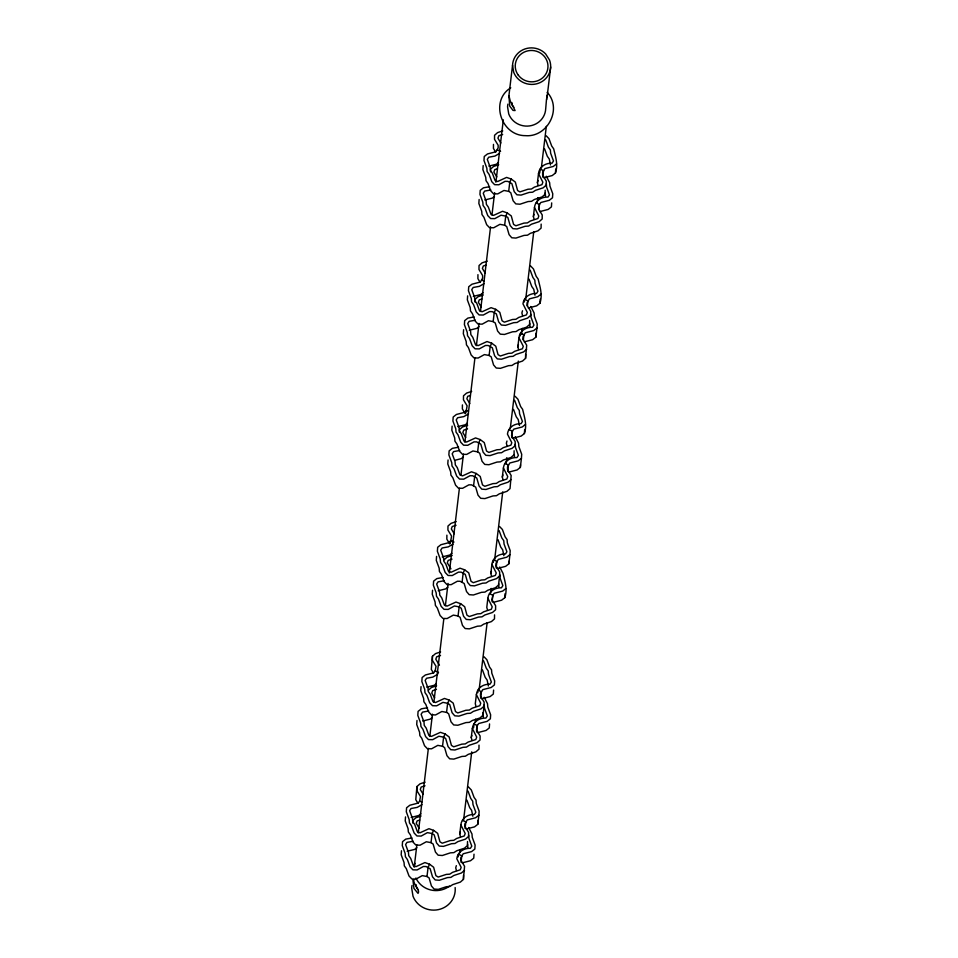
<?xml version="1.0" encoding="UTF-8"?>
<svg xmlns="http://www.w3.org/2000/svg" width="958" height="958" viewBox="0 0 958 958"><rect width="100%" height="100%" fill="white"/><g stroke="black" fill="none" stroke-linecap="round" stroke-linejoin="round"><path stroke-width="1.44" d="M412.838 823.114L412.874 820.431L415.952 817.737L421.053 816.048M425.089 782.183L419.987 783.86L416.91 786.566L416.85 790.578L420.502 796.577L419.628 801.092L418.215 803.067L409.82 805.247L406.587 807.786L406.312 811.785L409.174 819.557L409.449 822.874L411.413 825.64L414.131 832.993L416.969 835.975L421.173 836.071L427.4 832.634L432.118 833.52L434.202 834.897L436.549 842.956L439.231 846.082L443.422 846.381L451.493 843.723L454.966 843.495L457.828 841.639L465.48 839.124L468.558 836.418L468.606 832.406L464.965 826.407L464.977 823.784L467.253 819.916L475.647 817.737L478.868 815.21L479.144 811.198L476.282 803.427L476.018 800.11L474.042 797.343L471.336 789.991L468.486 787.009M440.62 651.931L435.519 653.607L432.441 656.302L432.393 660.325L436.034 666.325L435.16 670.84L433.746 672.815L425.352 674.983L422.119 677.522L421.855 681.533L424.705 689.293L424.981 692.622L426.945 695.376L429.663 702.741L432.513 705.711L436.704 705.807L442.931 702.382L447.649 703.268L449.733 704.633L452.08 712.704L454.763 715.818L458.954 716.129L467.025 713.47L470.498 713.243L473.36 711.387L481.012 708.86L484.089 706.166L484.137 702.142L480.497 696.143L480.509 693.532L482.784 689.652L491.179 687.485L494.4 684.946L494.675 680.934L491.813 673.175L491.55 669.846L489.574 667.091L486.868 659.727L484.018 656.757M446.883 535.163L446.835 539.186L449.745 543.976M459.433 432.333L459.469 429.651L462.546 426.957L467.648 425.28M462.415 404.911L462.367 408.922L465.277 413.724M401.462 850.764L401.186 854.775L404.048 862.535L404.324 865.864L406.288 868.619L409.006 875.983L411.844 878.965L416.047 879.049L422.274 875.624L426.993 876.51L429.076 877.875L431.423 885.946L434.106 889.06L438.297 889.371L446.368 886.713L449.829 886.485L452.703 884.629L460.355 882.102L463.433 879.408L463.48 875.396M463.433 879.408L464.57 866.271L460.93 860.272L460.942 857.65L463.205 853.782L471.611 851.602L474.833 849.075L475.108 845.064L472.246 837.304L471.983 833.975L468.654 827.532M467.516 841.519L467.468 845.543L464.391 848.237L456.738 850.764L453.876 852.62L450.404 852.848L442.333 855.506L438.141 855.195L435.459 852.081L433.112 844.01L431.028 842.645L426.31 841.759L420.083 845.184L415.892 845.088L413.042 842.118L410.335 834.753L408.359 831.999L408.084 828.67L405.234 820.91L405.509 816.899M474.964 302.069L475 299.399L478.078 296.693L483.179 295.016M477.946 274.647L477.898 278.658L480.09 282.263M479.012 745.132L478.964 749.156L475.886 751.85L468.234 754.365L465.372 756.221L461.9 756.449L453.829 759.107L449.637 758.808L446.955 755.682L444.608 747.623L442.524 746.246L437.806 745.36L431.579 748.797L427.388 748.701L424.538 745.719L421.819 738.367L419.855 735.6L419.58 732.283L416.718 724.511L416.993 720.512M421.041 686.635L420.766 690.646L423.628 698.418L423.891 701.735L425.867 704.501L428.573 711.854L431.423 714.836L435.615 714.931L441.842 711.495L446.56 712.381L448.643 713.758L451.002 721.817L453.673 724.943L457.864 725.242L465.935 722.583L469.408 722.356L472.27 720.5L479.922 717.985L483 715.279L483.036 712.608M490.496 171.817L490.532 169.135L493.609 166.441L498.711 164.764M493.478 144.383L493.43 148.406L495.621 152.011M494.544 614.868L494.496 618.892L491.418 621.586L483.766 624.113L480.904 625.969L477.431 626.197L469.36 628.855L465.169 628.544L462.486 625.43L460.139 617.359L458.056 615.994L453.338 615.108L447.111 618.533L442.919 618.437L440.069 615.467L437.351 608.102L435.387 605.348L435.112 602.019L432.262 594.259L432.537 590.248M436.573 556.382L436.297 560.394L439.159 568.154L439.423 571.483L441.399 574.237L444.105 581.602L446.955 584.572L451.146 584.667L457.373 581.243L460.103 581.278L464.175 583.494L466.534 591.565L469.204 594.678L473.396 594.99L481.479 592.319L484.94 592.104L487.802 590.236L495.454 587.721L498.531 585.027L499.621 575.902L499.669 571.89L496.028 565.891L496.04 563.268L498.316 559.4L506.71 557.221L509.931 554.682L510.207 550.682L507.357 542.911L507.081 539.594L505.106 536.827L502.399 529.475L499.549 526.493M448.069 459.996L447.793 463.995L450.643 471.767L450.919 475.084L452.894 477.85L455.601 485.203L458.451 488.185L462.642 488.281L468.869 484.844L471.599 484.88L475.671 487.107L478.018 495.166L480.7 498.292L484.892 498.591L492.963 495.933L496.436 495.705L499.298 493.849L506.95 491.334L510.027 488.628L511.165 475.503L507.524 469.492L507.536 466.881L509.812 463.001L518.206 460.834L521.427 458.295L521.703 454.284L518.841 446.524L518.577 443.207L515.248 436.764M514.123 450.751L514.063 454.763L510.985 457.469L503.333 459.984L500.471 461.84L497.01 462.067L488.927 464.726L484.748 464.426L482.066 461.301L479.707 453.23L477.623 451.865L472.905 450.979L466.678 454.403L462.486 454.32L459.636 451.338L456.93 443.985L454.954 441.219L454.691 437.902L451.829 430.13L452.104 426.118M463.6 329.732L463.325 333.743L466.187 341.503L466.45 344.832L468.426 347.586L471.132 354.951L473.982 357.921L478.174 358.017L484.401 354.592L489.119 355.478L491.203 356.843L493.55 364.914L496.232 368.028L500.423 368.339L508.494 365.681L511.967 365.453L514.829 363.597L522.481 361.07L525.559 358.376L525.607 354.352M525.559 358.376L526.696 345.239L523.056 339.24L523.068 336.617L525.343 332.749L533.738 330.57L536.959 328.043L537.234 324.032L534.372 316.26L534.109 312.943L530.78 306.5M529.654 320.487L529.594 324.511L526.517 327.205L518.865 329.72L516.003 331.588L512.542 331.803L504.459 334.462L500.28 334.162L497.597 331.049L495.238 322.978L493.154 321.613L488.436 320.726L482.209 324.151L478.018 324.055L475.168 321.074L472.462 313.721L470.486 310.955L470.222 307.638L467.36 299.878L467.636 295.866M541.15 224.1L541.09 228.112L538.013 230.818L530.361 233.333L527.499 235.189L524.026 235.417L515.955 238.075L511.764 237.776L509.093 234.65L506.734 226.591L504.65 225.214L499.932 224.328L493.705 227.764L489.514 227.669L486.664 224.687L483.958 217.334L481.982 214.568L481.718 211.251L478.856 203.479L479.132 199.48M545.186 190.235L545.126 194.246L542.048 196.941L534.396 199.468L531.534 201.324L528.074 201.551L519.99 204.21L515.811 203.898L513.129 200.785L510.77 192.714L508.686 191.349L503.968 190.462L497.741 193.887L493.55 193.803L490.7 190.822L487.993 183.469L486.017 180.703L485.754 177.374L482.892 169.614L483.167 165.602M474.018 854.189L473.743 858.188L470.522 860.727L462.127 862.895M466.163 829.029L474.557 826.862L477.779 824.323L478.054 820.311M489.55 723.925L489.275 727.936L486.053 730.463L477.659 732.642M493.598 690.059L493.322 694.059L490.089 696.598L481.694 698.777M493.19 602.378L501.585 600.211L504.806 597.672L505.082 593.661M504.806 597.672C507.704 589.194 504.89 581.518 503.046 573.459L499.717 567.016M497.226 568.513L505.62 566.346L508.854 563.807L509.033 561.137M508.722 472.126L517.116 469.947L520.338 467.42L520.529 464.738M512.758 438.249L521.152 436.082L524.385 433.543L524.661 429.543M524.385 433.543C527.271 425.065 524.469 417.401 522.613 409.329L520.649 406.575L517.931 399.211L515.081 396.241M524.254 341.862L532.648 339.695L535.881 337.156L536.145 333.144M528.289 307.997L536.684 305.83L539.917 303.291L540.192 299.279M539.917 303.291C542.803 294.801 540.001 287.137 538.145 279.077L536.181 276.311L533.462 268.959L530.612 265.977M551.688 202.892L551.413 206.892L548.18 209.431L539.785 211.61M543.821 177.733L552.215 175.565L555.448 173.027L555.724 169.027M555.448 173.027C558.334 164.548 555.532 156.873 553.676 148.813L551.712 146.059L548.994 138.694L546.156 135.725M416.91 786.566L415.772 799.702L417.951 803.295M432.441 656.302L431.304 669.438L433.483 673.043M450.38 543.186L451.565 536.061L447.925 530.061L447.973 526.05L451.05 523.343L456.152 521.667M465.911 412.922L467.097 405.809L463.456 399.809L463.504 395.786L466.582 393.091L471.683 391.415M414.203 867.218L416.862 844.92M418.275 833.041L428.37 748.342M429.795 736.451L432.453 714.165M433.866 702.286L443.794 619.072M445.386 605.696L448.045 583.41M449.278 573.016L459.385 488.317M460.978 474.94L463.456 454.14M464.87 442.249L474.976 357.562M476.389 345.67L479.048 323.385M480.461 311.494L490.568 226.806M491.981 214.915L494.639 192.63M495.885 182.224L503.321 119.822M508.926 95.632L509.692 106.051L513.009 110.398L515.117 110.565L510.279 101.105L508.926 95.632L512.542 65.264A19.088 18.262 6.8 0 1 524.996 48.942A19.088 18.262 6.8 0 1 545.605 53.876L549.497 59.995A19.088 18.262 6.8 0 1 538.228 83.358A19.088 18.262 6.8 0 1 513.716 72.317L512.542 65.264M426.993 876.51L428.082 867.397L429.591 864.224L433.627 867.253L435.902 875.672L438.201 877.061L446.284 874.403L449.745 874.175L452.607 872.319L460.259 869.804L461.157 867.361L456.798 858.751C457.625 851.901 463.708 848.105 470.366 848.345L471.791 846.154L468.929 838.394L468.666 835.065M431.028 842.645L432.118 833.52L433.627 830.358L437.674 833.376L439.95 841.807L442.249 843.196L450.32 840.537L453.793 840.31L456.655 838.454L464.307 835.939L465.193 833.496L460.846 824.886C461.66 818.036 467.755 814.24 474.414 814.48L475.839 812.288L472.977 804.528L472.701 801.199L470.737 798.433L468.019 791.08M442.524 746.246L443.614 737.133L445.123 733.972L449.158 736.989L451.434 745.42L453.733 746.809L461.816 744.15L465.277 743.923L468.139 742.067L475.791 739.54L476.689 737.109L472.342 728.487C473.156 721.637 479.239 717.841 485.898 718.093L487.323 715.901L484.461 708.13L484.197 704.813M446.56 712.381L447.649 703.268L449.158 700.094L453.206 703.124L455.481 711.555L457.78 712.944L465.851 710.273L469.324 710.058L472.186 708.19L479.838 705.675L480.724 703.232L476.377 694.622C477.192 687.772 483.287 683.976 489.945 684.216L491.37 682.036L488.508 674.264L488.233 670.947L486.269 668.181L483.55 660.828M458.056 615.994L459.145 606.869L460.654 603.708L464.69 606.725L466.965 615.156L469.276 616.545L477.347 613.886L480.808 613.659L483.67 611.803L491.322 609.288L492.22 606.845L487.873 598.235C488.688 591.385 494.771 587.589 501.441 587.829L502.854 585.637L500.004 577.878L499.729 574.549M462.091 582.129L463.181 573.004L464.69 569.842L468.737 572.86L471.013 581.29L473.312 582.68L481.383 580.021L484.856 579.794L487.718 577.937L495.37 575.423L496.256 572.98L491.909 564.358C492.723 557.52 498.819 553.724 505.477 553.964L506.902 551.772L504.04 544L503.764 540.683L501.8 537.917L499.082 530.564M473.587 485.73L474.677 476.617L476.186 473.456L480.233 476.473L482.497 484.904L484.808 486.293L492.879 483.634L496.34 483.407L499.214 481.551L506.866 479.024L507.752 476.593L503.405 467.971C504.219 461.121 510.315 457.325 516.973 457.565L518.386 455.385L515.536 447.614L515.26 444.296M477.623 451.865L478.713 442.752L480.221 439.578L484.269 442.608L486.544 451.038L488.843 452.416L496.915 449.757L500.387 449.541L503.249 447.673L510.901 445.159L511.788 442.716L507.441 434.106C508.255 427.256 514.35 423.46 521.008 423.699L522.433 421.508L519.571 413.748L519.296 410.431L517.332 407.665L514.614 400.3M489.119 355.478L490.209 346.353L491.717 343.192L495.765 346.209L498.04 354.64L500.339 356.029L508.411 353.37L511.883 353.143L514.745 351.287L522.397 348.772L523.284 346.329L518.937 337.719C519.751 330.869 525.846 327.073 532.504 327.313L533.929 325.121L531.067 317.361L530.792 314.032M493.154 321.613L494.244 312.488L495.753 309.326L499.801 312.344L502.076 320.774L504.375 322.163L512.446 319.505L515.919 319.277L518.781 317.421L526.433 314.895L527.319 312.464L522.972 303.842C523.786 296.992 529.882 293.208 536.54 293.447L537.965 291.256L535.103 283.484L534.827 280.167L532.864 277.401L530.157 270.048M504.65 225.214L505.74 216.101L507.249 212.927L511.297 215.957L513.572 224.388L515.871 225.777L523.942 223.106L527.415 222.891L530.277 221.035L537.929 218.508L538.815 216.077L534.468 207.455C535.283 200.605 541.378 196.809 548.036 197.049L549.461 194.869L546.599 187.097L546.323 183.78M508.686 191.349L509.776 182.236L511.285 179.062L515.332 182.092L517.607 190.522L519.907 191.899L527.99 189.241L531.451 189.025L534.313 187.157L541.965 184.643L542.851 182.2L538.504 173.59C539.318 166.74 545.413 162.944 552.071 163.183L553.496 160.992L550.634 153.232L550.359 149.903L548.395 147.149L545.689 139.784M546.539 98.866L545.701 108.733A19.088 18.262 6.8 0 1 529.63 125.917A19.088 18.262 6.8 0 1 508.746 113.99L507.572 106.937A19.088 18.262 6.8 0 1 507.92 104.111M546.838 99.189L550.67 67.048M460.463 836.609L459.756 833.999L460.846 824.886M471.959 740.223L471.252 737.612L472.342 728.487M476.377 694.622L475.288 703.735L475.994 706.357M487.873 598.235L486.784 607.348L487.49 609.959M491.526 576.093L490.819 573.483L491.909 564.358M503.022 479.707L502.315 477.096L503.405 467.971M518.553 349.442L517.847 346.832L518.937 337.719M534.085 219.19L533.378 216.568L534.468 207.455M538.121 185.325L537.414 182.703L538.504 173.59M458.175 856.883L458.487 854.285L461.804 855.757L461.026 862.272M473.551 727.924L474.018 724.02L477.335 725.505L476.557 732.008M477.743 692.754L478.054 690.155L481.371 691.628L480.593 698.143M493.274 562.502L493.586 559.891L496.903 561.376L496.124 567.89M520.302 335.851L520.613 333.24L523.93 334.725L523.308 339.934M524.337 301.986L524.649 299.375L527.966 300.86L527.355 306.069M539.713 173.027L540.18 169.123L543.497 170.596L542.731 177.11M459.684 852.907L460.032 849.938M463.576 820.216L471.731 751.874M475.276 722.152L475.623 719.183M479.168 689.461L487.143 622.604M490.688 592.882L491.214 588.428M494.591 560.191L502.734 491.849M506.099 463.612L506.806 457.673M510.351 427.951L518.326 361.082M521.511 334.342L522.23 328.402M525.774 298.68L533.738 231.812M537.282 202.102L537.821 197.647M541.366 167.925L546.323 126.324M465.061 828.407L465.839 821.892L462.522 820.407M492.089 601.756L492.867 595.241L494.268 593.265L502.675 591.086L505.896 588.559M507.62 471.492L508.399 464.977L505.082 463.504M511.656 437.626L512.434 431.112L513.847 429.136L522.242 426.969L525.463 424.43M538.839 209.67L539.462 204.461L540.875 202.485L549.269 200.318L552.491 197.779L552.766 193.767L549.916 186.008L549.641 182.679L546.311 176.248M483 715.279L484.089 706.166M477.779 824.323L478.868 815.21M508.854 563.807L509.931 554.682M520.338 467.42L521.427 458.295M535.881 337.156L536.959 328.043M537.414 182.703L538.037 180.511M533.378 216.568L533.989 214.376M522.505 310.763L521.882 312.967L522.589 315.577M517.847 346.832L518.458 344.629M506.974 441.027L506.351 443.219L507.057 445.841M502.315 477.096L502.926 474.893M490.819 573.483L491.442 571.279M471.252 737.612L471.863 735.409M459.756 833.999L460.367 831.795M456.331 865.661L455.721 867.864L456.427 870.475M556.538 163.914L553.305 166.453L544.91 168.62L542.635 172.488L542.623 175.11L546.276 181.11L546.216 185.133L543.138 187.828L535.486 190.343L532.624 192.211L529.163 192.426L521.08 195.097L516.889 194.785L514.218 191.672L511.859 183.601L507.788 181.385L505.058 181.349L498.831 184.774L494.639 184.678L491.789 181.709L489.083 174.344L487.107 171.578L486.844 168.261L483.982 160.501L484.257 156.489L487.478 153.951L495.873 151.783L498.148 147.903L498.16 145.293L494.52 139.293L494.567 135.27L497.645 132.575L502.746 130.887M541.007 294.166L537.773 296.705L529.379 298.884L527.104 302.752L527.092 305.374L530.732 311.374L530.684 315.386L527.607 318.092L519.954 320.607L517.092 322.463L513.62 322.69L505.549 325.349L501.357 325.049L498.687 321.924L496.328 313.853L492.256 311.637L489.526 311.601L483.299 315.038L479.108 314.942L476.258 311.961L473.551 304.608L471.576 301.842L471.312 298.525L468.45 290.753L468.725 286.741L471.947 284.215L480.341 282.035L482.616 278.167L482.628 275.545L478.988 269.545L479.036 265.534L482.114 262.827L487.215 261.151M526.649 349.251L523.571 351.957L515.919 354.472L513.057 356.328L509.584 356.556L501.513 359.214L497.322 358.915L494.639 355.789L492.292 347.73L488.221 345.503L485.49 345.467L479.263 348.904L475.06 348.808L472.222 345.826L469.504 338.473L467.54 335.707L467.264 332.39L464.402 324.618L464.678 320.619L467.911 318.08L474.102 316.954M511.117 479.515L508.039 482.209L500.387 484.736L497.513 486.592L494.053 486.82L485.981 489.478L481.79 489.167L479.108 486.053L476.761 477.982L472.689 475.767L469.959 475.731L463.732 479.156L459.529 479.06L456.691 476.09L453.972 468.725L452.008 465.971L451.733 462.642L448.871 454.882L449.146 450.871L452.38 448.332L458.571 447.206M443.937 559.915L447.015 557.221L452.116 555.532M499.621 575.902L496.543 578.608L488.891 581.123L486.029 582.979L482.557 583.206L474.485 585.865L470.294 585.566L467.612 582.44L465.265 574.381L461.193 572.154L458.463 572.118L452.236 575.554L448.045 575.459L445.195 572.477L442.488 565.124L440.512 562.358L440.237 559.041L437.387 551.269L437.662 547.269L440.884 544.731L449.278 542.551L450.691 540.575L454.008 542.06M428.406 690.167L431.483 687.473L436.585 685.796M464.522 870.295L461.433 872.989L453.781 875.504L450.919 877.372L447.458 877.588L439.375 880.246L435.195 879.947L432.513 876.833L430.154 868.762L426.094 866.547L423.364 866.499L417.125 869.936L412.934 869.84L410.084 866.858L407.378 859.506L405.414 856.739L405.138 853.422L402.276 845.651L402.552 841.651L405.785 839.112L411.976 837.987M499.597 153.376L494.879 156.094L488.712 157.22L487.299 159.399L490.149 167.171L490.424 170.488L492.388 173.254L495.106 180.607L497.657 181.493L506.602 177.41L511.285 179.062M498.507 162.501L496.4 164.237L488.855 166.105M494.472 196.366L492.364 198.102L484.82 199.971M484.065 283.64L479.347 286.358L473.18 287.472L471.755 289.663L474.617 297.423L474.893 300.752L476.856 303.518L479.575 310.871L482.125 311.745L491.071 307.674L495.753 309.326M482.976 292.753L480.868 294.501L473.324 296.369M478.94 326.618L476.833 328.366L469.288 330.235M468.534 413.892L463.816 416.61L457.649 417.736L456.224 419.915L459.086 427.687L459.361 431.004L461.325 433.77L464.043 441.123L466.594 442.009L475.539 437.926L480.221 439.578M467.444 423.017L465.337 424.753L457.792 426.621M463.409 456.882L461.301 458.631L454.99 460.271M453.002 544.156L448.272 546.874L442.117 547.988L440.692 550.179L443.554 557.951L443.829 561.268L445.793 564.034L448.512 571.387L451.062 572.261L460.008 568.19L464.69 569.842M451.913 553.269L449.805 555.017L442.261 556.885M447.865 587.134L445.769 588.883L438.225 590.751M436.381 683.533L434.273 685.269L426.729 687.137M432.333 717.398L430.238 719.147L422.694 721.015M421.927 804.672L417.209 807.39L411.054 808.504L409.629 810.696L412.491 818.467L412.766 821.784L414.73 824.551L417.437 831.903L419.999 832.789L428.945 828.706L433.627 830.358M420.849 813.785L418.742 815.533L411.198 817.402M416.802 847.662L414.706 849.399L407.162 851.267M510.77 87.813C489.634 100.65 501.118 135.797 525.367 135.653C547.461 137.605 562.562 108.781 547.186 92.327M502.651 134.503L498.819 135.761L497.932 138.192L500.842 142.993M497.334 168.788L494.783 169.626L493.897 172.069L496.807 176.871M485.838 265.174L483.287 266.013L482.401 268.456L485.311 273.258M481.802 299.04L479.251 299.89L478.365 302.321L481.275 307.123M470.306 395.438L467.755 396.277L466.869 398.72L469.779 403.51M467.552 428.885L463.72 430.142L462.834 432.585L465.744 437.387M456.056 525.271L452.224 526.529L451.338 528.972L454.248 533.774M452.02 559.137L448.188 560.406L447.29 562.837L450.943 568.836M440.524 655.535L436.692 656.793L435.806 659.236L439.447 665.235M436.477 689.401L432.657 690.658L431.759 693.101L434.681 697.903M424.993 785.788L421.161 787.057L420.275 789.488L423.185 794.29M419.676 820.084L417.125 820.922L416.227 823.353L419.149 828.155M489.634 186.69L483.443 187.816L480.221 190.355L479.946 194.366L482.796 202.126L483.071 205.455L485.035 208.209L487.754 215.574L490.604 218.544L494.795 218.64L501.022 215.215L505.74 216.101L507.824 217.466L510.171 225.537L512.853 228.651L517.045 228.962L525.116 226.304L528.588 226.076L531.451 224.22L539.103 221.693L542.18 218.999L542.228 214.975L538.588 208.976L539.462 204.461L536.145 202.988M490.831 189.959L484.676 191.085L483.251 193.276L486.113 201.036L486.389 204.365L488.352 207.12L491.059 214.484L493.621 215.358L502.567 211.275L507.249 212.927M475.3 320.223L469.145 321.337L467.72 323.529L470.582 331.3L470.857 334.617L472.821 337.384L475.527 344.736L478.09 345.622L487.035 341.539L491.717 343.192M459.768 450.476L453.613 451.601L452.188 453.793L455.05 461.552L455.325 464.881L457.289 467.636L459.996 475L462.558 475.875L471.504 471.791L476.186 473.456M443.039 577.47L436.848 578.596L433.615 581.135L433.339 585.134L436.201 592.906L436.477 596.223L438.441 598.99L441.159 606.342L443.997 609.324L448.2 609.42L454.427 605.983L459.145 606.869L461.229 608.246L463.576 616.305L466.259 619.431L470.45 619.73L478.521 617.072L481.982 616.844L484.844 614.988L492.496 612.473L495.585 609.779L495.633 605.755L491.993 599.756L492.867 595.241L489.55 593.756M444.237 580.74L438.081 581.853L436.656 584.045L439.518 591.816L439.782 595.134L441.758 597.9L444.464 605.252L447.027 606.139L455.972 602.055L460.654 603.708M427.507 707.722L421.316 708.848L418.083 711.387L417.808 715.398L420.67 723.158L420.945 726.487L422.909 729.242L425.615 736.606L428.466 739.588L432.669 739.672L438.896 736.247L443.614 737.133L445.686 738.498L448.045 746.569L450.727 749.683L454.906 749.994L462.989 747.336L466.45 747.108L469.312 745.252L476.964 742.725L480.054 740.031L480.102 736.019L476.461 730.008L477.335 725.505L478.737 723.518L487.143 721.35L490.364 718.811L490.64 714.812L487.778 707.04L487.514 703.723L484.185 697.28M428.705 710.992L422.55 712.117L421.125 714.309L423.987 722.069L424.25 725.398L426.226 728.152L428.933 735.516L431.495 736.391L440.441 732.319L445.123 733.972M413.173 841.256L407.018 842.369L405.593 844.561L408.455 852.333L408.719 855.65L410.695 858.416L413.401 865.769L415.952 866.655L424.909 862.571L429.591 864.224M449.158 700.094L444.476 698.442L435.531 702.525L432.968 701.651L430.262 694.287L428.298 691.52L428.022 688.203L425.16 680.443L426.585 678.252L432.741 677.126L437.459 674.408L438.477 672.312L435.16 670.84M497.286 149.807L500.603 151.28M481.754 280.059L483.97 281.041M468.438 411.305L466.223 410.323L464.81 412.299L456.415 414.467L453.194 417.005L452.918 421.017L455.769 428.777L456.044 432.106L458.02 434.86L460.726 442.225L463.576 445.195L467.767 445.29L473.994 441.866L476.725 441.901L480.796 444.117L483.143 452.188L485.826 455.301L490.017 455.613L498.088 452.942L501.561 452.727L504.423 450.871L512.075 448.344L515.153 445.65L515.2 441.626L511.56 435.627L512.434 431.112L509.117 429.639M419.628 801.092L421.831 802.085M513.895 107.356L512.231 105.176L511.871 102.542M418.035 889.731L416.502 887.575L416.071 884.629M544.599 148.909L547.305 156.262L549.281 159.028L550.503 164.932M529.067 279.161L531.774 286.526L533.75 289.28L534.971 295.196M513.536 409.425L516.242 416.778L518.218 419.544L519.44 425.46M498.004 539.677L500.711 547.042L502.675 549.796L503.908 555.712M482.473 669.941L485.179 677.294L487.143 680.06L488.376 685.976M466.941 800.205L469.648 807.558L471.611 810.324L472.833 816.228M413.832 879.767C412.862 884.21 420.67 890.066 418.035 893.395L413.964 888.449L412.934 880.115M545.234 192.893L545.509 196.21M529.702 323.157L529.978 326.474M514.266 454.523L514.446 456.738M498.639 583.673L498.914 586.991M483.107 713.926L483.383 717.255M467.576 844.19L467.851 847.507M546.958 95.357L547.054 97.429M449.53 886.054A21.794 20.848 6.8 0 1 415.892 878.007M414.311 865.996A21.794 20.848 6.8 0 1 414.982 863.326M455.146 887.563A21.794 20.848 6.8 0 1 438.273 909.657A21.794 20.848 6.8 0 1 413.03 896.293L411.689 888.234A21.794 20.848 6.8 0 1 411.988 885.539M518.242 75.083A16.382 15.675 6.8 0 0 546.479 72.856A16.382 15.675 6.8 0 0 530.097 50.523A16.382 15.675 6.8 0 0 518.242 75.083"/></g></svg>
